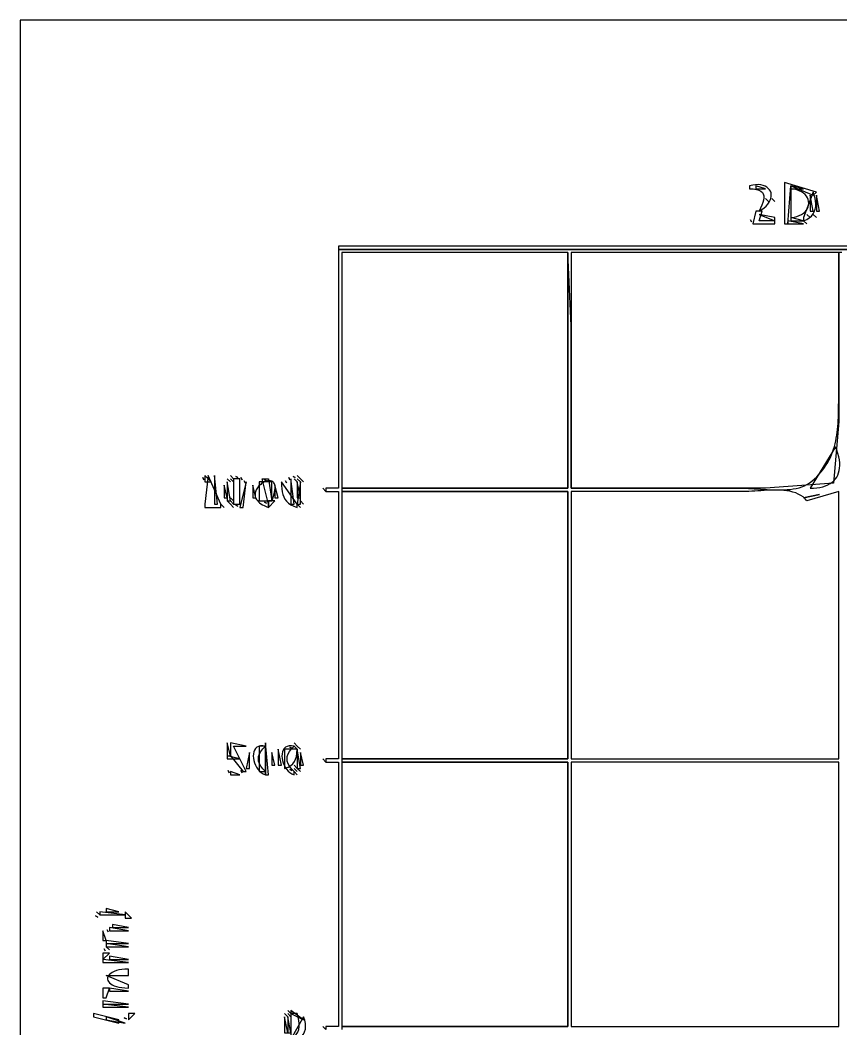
# Model space of a CAD drawing. Extents: x 0 to 800, y 0 to 600.
# Drawn here: x 0 to 257.7, y 283.2 to 600 of the extents above; entities that cross this region are included whole.
import ezdxf

# ---------------------------------------------------------------- set-up
doc = ezdxf.new("R2010")
doc.units = 0
for name, color, linetype in [('C142', 142, 'CONTINUOUS'), ('C18', 18, 'CONTINUOUS'), ('C19', 19, 'CONTINUOUS'), ('C250', 250, 'CONTINUOUS'), ('C251', 251, 'CONTINUOUS'), ('C252', 252, 'CONTINUOUS'), ('C253', 253, 'CONTINUOUS'), ('C254', 254, 'CONTINUOUS'), ('C27', 27, 'CONTINUOUS'), ('C28', 28, 'CONTINUOUS'), ('C29', 29, 'CONTINUOUS'), ('C37', 37, 'CONTINUOUS'), ('C39', 39, 'CONTINUOUS'), ('C47', 47, 'CONTINUOUS'), ('C49', 49, 'CONTINUOUS'), ('C59', 59, 'CONTINUOUS'), ('C7', 7, 'CONTINUOUS')]:
    doc.layers.add(name, color=color, linetype=linetype)

msp = doc.modelspace()

# ---------------------------------------------------------------- linework, layer by layer
at = {"layer": 'C142'}
for points in [[(256, 466), (248, 453), (249.0954, 453.034), (250.1261, 453.1277), (251.0914, 453.2799), (251.9906, 453.4896), (252.8229, 453.7561), (253.5874, 454.0781), (254.2836, 454.4548), (254.9105, 454.8852), (255.4675, 455.3683), (255.9538, 455.9031), (256.3687, 456.4887), (256.7113, 457.124), (256.981, 457.8081), (257.1769, 458.5401), (257.2984, 459.3189), (257.3446, 460.1436), (257.3149, 461.0131), (257.2084, 461.9266), (257.0244, 462.883), (256.7622, 463.8813), (256.421, 464.9206), (256, 466)], [(246, 450), (251, 451), (246, 450)]]:
    msp.add_lwpolyline(points, dxfattribs=at)
at = {"layer": 'C18'}
for points in [[(28, 315), (28, 314), (34, 314), (28, 315)], [(27, 310), (27, 309), (34, 309), (27, 310)]]:
    msp.add_lwpolyline(points, dxfattribs=at)
at = {"layer": 'C19'}
for points in [[(66, 456), (67, 455), (66, 456)], [(78, 447), (78, 448), (76, 456), (78, 456), (79, 449), (79.3102, 449.7891), (79.5622, 450.5183), (79.7589, 451.1889), (79.903, 451.8027), (79.9975, 452.3614), (80.0451, 452.8664), (80.0487, 453.3195), (80.0112, 453.7223), (79.9353, 454.0764), (79.8239, 454.3834), (79.6798, 454.645), (79.5058, 454.8627), (79.3049, 455.0383), (79.0798, 455.1734), (78.8333, 455.2695), (78.5684, 455.3283), (78.2878, 455.3515), (77.9944, 455.3406), (77.6909, 455.2973), (77.3803, 455.2232), (77.0654, 455.12), (76.749, 454.9892), (76.4339, 454.8325), (76.123, 454.6515), (75.8191, 454.4479), (75.5251, 454.2233), (75.2437, 453.9793), (74.9779, 453.7176), (74.7304, 453.4396), (74.5041, 453.1472), (74.3018, 452.8419), (74.1264, 452.5254), (73.9807, 452.1992), (73.8675, 451.8651), (73.7896, 451.5245), (73.7499, 451.1792), (73.7513, 450.8309), (73.7966, 450.481), (73.8885, 450.1313), (74.03, 449.7833), (74.2238, 449.4387), (74.4728, 449.0992), (74.7799, 448.7663), (75.1479, 448.4417), (75.5795, 448.127), (76.0777, 447.8239), (76.6453, 447.5339), (77.2851, 447.2587), (78, 447)], [(83.333336, 455.333344), (83.666664, 454.666656), (83.333336, 455.333344)], [(66, 449), (67, 448), (66, 449)], [(86, 372), (87, 371), (86, 372)], [(86, 365), (87, 364), (86, 365)], [(25, 320), (25, 319), (33, 319), (25, 320)], [(26, 314), (26, 311), (27, 311), (26, 314)], [(26.333334, 308.333344), (26.666666, 307.666656), (26.333334, 308.333344)], [(26, 296), (26, 293), (27, 293), (28, 296), (26, 296)], [(26, 292), (26, 291), (34, 291), (26, 292)], [(85, 289), (85, 288), (89, 286), (85, 289)]]:
    msp.add_lwpolyline(points, dxfattribs=at)
at = {"layer": 'C250'}
for points in [[(246, 537), (247, 536), (246, 537)], [(69.333336, 456.333344), (69.666664, 455.666656), (69.333336, 456.333344)], [(84.333336, 456.333344), (84.666664, 455.666656), (84.333336, 456.333344)], [(71, 455), (69, 447), (70, 447), (71, 455)], [(82, 455), (82.0509, 453.8817), (82.1381, 452.8511), (82.2763, 451.9051), (82.4804, 451.0405), (82.7652, 450.254), (83.1455, 449.5426), (83.6363, 448.9031), (84.2522, 448.3322), (85.0083, 447.8268), (85.9192, 447.3838), (87, 447), (87, 448), (82, 455)], [(63, 448), (64, 447), (63, 448)], [(78, 449), (78, 447), (80, 449), (78, 449)], [(81, 371), (81, 366), (82, 366), (81, 371)], [(65.333336, 364.333344), (65.666664, 363.666656), (65.333336, 364.333344)], [(69.333336, 364.333344), (69.666664, 363.666656), (69.333336, 364.333344)], [(27.333334, 314.333344), (27.666666, 313.666656), (27.333334, 314.333344)], [(34, 296), (34, 297), (27, 300), (34, 300), (34, 302), (32.9026, 301.955), (31.9051, 301.8512), (31.0073, 301.6941), (30.2092, 301.4893), (29.511, 301.2425), (28.9124, 300.9592), (28.4136, 300.645), (28.0146, 300.3056), (27.7154, 299.9466), (27.5158, 299.5735), (27.4161, 299.192), (27.4161, 298.8078), (27.5158, 298.4263), (27.7154, 298.0533), (28.0146, 297.6942), (28.4136, 297.3548), (28.9124, 297.0407), (29.511, 296.7574), (30.2092, 296.5105), (31.0073, 296.3058), (31.9051, 296.1487), (32.9026, 296.0449), (34, 296)], [(89, 287), (85, 280), (85, 279), (86.0471, 279.3731), (86.9671, 279.8184), (87.7568, 280.3356), (88.4131, 280.924), (88.9326, 281.5833), (89.3123, 282.3129), (89.5488, 283.1125), (89.6391, 283.9814), (89.5798, 284.9193), (89.3678, 285.9256), (89, 287)]]:
    msp.add_lwpolyline(points, dxfattribs=at)
at = {"layer": 'C251'}
for points in [[(231, 540), (230, 536), (237, 536), (237, 537), (232, 537), (233, 540), (231, 540)], [(247, 539), (248, 538), (247, 539)], [(249, 539), (250, 538), (249, 539)], [(58, 457), (58, 455), (60, 455), (58, 457)], [(59, 457), (58, 448), (58, 447), (63, 447), (63, 448), (59, 457)], [(66, 457), (67, 456), (66, 457)], [(65, 456), (66, 455), (65, 456)], [(73, 454), (73, 450), (74, 450), (73, 454)], [(95, 453), (96, 452), (95, 453)], [(65, 449), (66, 448), (65, 449)], [(66, 448), (67, 447), (66, 448)], [(87, 448), (88, 447), (87, 448)], [(65, 373), (65, 369), (66, 369), (65, 373)], [(86, 373), (87, 372), (86, 373)], [(87, 372), (88, 371), (87, 372)], [(79, 370), (79, 366), (80, 366), (79, 370)], [(95, 368), (96, 367), (95, 368)], [(87, 365), (88, 364), (87, 365)], [(86, 364), (87, 363), (86, 364)], [(27, 321), (27, 320), (31, 320), (27, 321)], [(33, 320), (33, 318), (35, 318), (33, 320)], [(27, 309), (28, 308), (27, 309)], [(26, 307), (26, 305), (28, 307), (26, 307)], [(28, 296), (28, 295), (34, 295), (28, 296)], [(27, 287), (27, 286), (33, 285), (27, 287)], [(34, 288), (34, 286), (36, 288), (34, 288)], [(95, 284), (96, 283), (95, 284)]]:
    msp.add_lwpolyline(points, dxfattribs=at)
at = {"layer": 'C252'}
for points in [[(231, 548), (231, 547), (234, 547), (231, 548)], [(242, 548), (242, 547), (246, 547), (242, 548)], [(250, 545), (250, 540), (251, 540), (250, 545)], [(234, 544), (235, 543), (234, 544)], [(236, 544), (237, 543), (236, 544)], [(232, 539), (237, 537), (237, 538), (232, 539)], [(241, 537), (241, 536), (246, 536), (241, 537)], [(242, 538), (242, 537), (246, 537), (242, 538)], [(87, 457), (88, 456), (87, 457)], [(65, 455), (65, 449), (66, 449), (65, 455)], [(80, 454), (80, 450), (81, 450), (80, 454)], [(86, 456), (87, 455), (86, 456)], [(88, 456), (89, 455), (88, 456)], [(66, 450), (67, 449), (66, 450)], [(86, 449), (87, 448), (86, 449)], [(88, 449), (89, 448), (88, 449)], [(72, 370), (71, 365), (72, 365), (72, 370)], [(86, 366), (87, 365), (86, 366)], [(24, 320), (25, 319), (24, 320)], [(28, 306), (28, 305), (34, 305), (28, 306)], [(26, 291), (26, 290), (34, 290), (26, 291)], [(84, 289), (85, 288), (84, 289)], [(83, 288), (84, 287), (83, 288)]]:
    msp.add_lwpolyline(points, dxfattribs=at)
at = {"layer": 'C253'}
for points in [[(248, 545), (248, 540), (249, 540), (248, 545)], [(172, 527), (172, 453), (101, 453), (101, 452), (172, 452), (172, 368), (101, 368), (101, 367), (172, 367), (172, 284), (101, 284), (101, 283)], [(258, 527), (257, 527), (257, 474), (255.396606, 454.604156), (234, 453), (173, 453), (173, 504), (172, 527)], [(57.333332, 456.333344), (57.666668, 455.666656), (57.333332, 456.333344)], [(61, 457), (61, 448), (62, 448), (61, 457)], [(64, 454), (64, 450), (65, 450), (64, 454)], [(76.666664, 455.666656), (77.333336, 455.333344), (76.666664, 455.666656)], [(76.666664, 448.666656), (77.333336, 448.333344), (76.666664, 448.666656)], [(84.666664, 371.666656), (85.333336, 371.333344), (84.666664, 371.666656)], [(65, 369), (65, 368), (69, 368), (65, 369)], [(88, 370), (88, 366), (89, 366), (88, 370)], [(84.666664, 364.666656), (85.333336, 364.333344), (84.666664, 364.666656)], [(27, 311), (27, 310), (34, 310), (27, 311)], [(84, 287), (84, 282), (85, 282), (84, 287)]]:
    msp.add_lwpolyline(points, dxfattribs=at)
at = {"layer": 'C254'}
for points in [[(87, 455), (87, 450), (88, 450), (87, 455)], [(88, 455), (87, 448), (88, 448), (88, 455)], [(29, 316), (29, 315), (34, 315), (29, 316)]]:
    msp.add_lwpolyline(points, dxfattribs=at)
at = {"layer": 'C27'}
msp.add_lwpolyline([(77, 373), (77, 363), (78, 363), (77, 373)], dxfattribs=at)
at = {"layer": 'C28'}
for points in [[(249, 546), (246, 538), (246, 537), (246.9503, 537.4075), (247.755, 537.9041), (248.4196, 538.4817), (248.9496, 539.1323), (249.3505, 539.8478), (249.6276, 540.6202), (249.7866, 541.4415), (249.8328, 542.3036), (249.7718, 543.1985), (249.609, 544.1183), (249.3499, 545.0547), (249, 546)], [(67.666664, 456.666656), (68.333336, 456.333344), (67.666664, 456.666656)], [(70.333336, 455.333344), (70.666664, 454.666656), (70.333336, 455.333344)], [(87, 456), (88, 455), (87, 456)], [(67.666664, 447.666656), (68.333336, 447.333344), (67.666664, 447.666656)], [(77, 363), (77, 364), (76.2053, 364.856), (75.5872, 365.6747), (75.1457, 366.4653), (74.8808, 367.2373), (74.7926, 367.9999), (74.8808, 368.7625), (75.1457, 369.5345), (75.5872, 370.3252), (76.2053, 371.1439), (77, 372), (76.1664, 372.1188), (75.4419, 372.0862), (74.8236, 371.9171), (74.3086, 371.6267), (73.8939, 371.2301), (73.5767, 370.7425), (73.354, 370.179), (73.223, 369.5546), (73.1807, 368.8846), (73.2243, 368.1841), (73.3508, 367.4681), (73.5573, 366.7518), (73.841, 366.0504), (74.1989, 365.3789), (74.6281, 364.7524), (75.1257, 364.1862), (75.6888, 363.6953), (76.3145, 363.2948), (77, 363)], [(66, 364), (66, 363), (69, 363), (66, 364)], [(84, 288), (85, 287), (84, 288)]]:
    msp.add_lwpolyline(points, dxfattribs=at)
at = {"layer": 'C29'}
msp.add_lwpolyline([(66, 373), (66, 369), (70, 364), (71, 364), (67, 372), (71, 372), (66, 373)], dxfattribs=at)
at = {"layer": 'C37'}
for points in [[(23.666666, 318.666656), (24.333334, 318.333344), (23.666666, 318.666656)], [(23, 288), (23, 287), (31, 285), (31, 286), (23, 288)]]:
    msp.add_lwpolyline(points, dxfattribs=at)
at = {"layer": 'C39'}
for points in [[(229, 548), (229, 547), (230.1872, 546.9874), (231.1733, 546.8689), (231.9695, 546.6496), (232.5873, 546.3343), (233.038, 545.9281), (233.3332, 545.4359), (233.4841, 544.8626), (233.5022, 544.2133), (233.399, 543.493), (233.1857, 542.7065), (232.8738, 541.8588), (232.4748, 540.955), (232, 540), (232.8738, 540.5098), (233.6302, 541.0536), (234.2716, 541.6242), (234.8004, 542.214), (235.2192, 542.8156), (235.5306, 543.4216), (235.7369, 544.0247), (235.8407, 544.6173), (235.8445, 545.1921), (235.7508, 545.7417), (235.5621, 546.2586), (235.2809, 546.7354), (234.9097, 547.1647), (234.451, 547.5391), (233.9072, 547.8513), (233.281, 548.0936), (232.5748, 548.2588), (231.7911, 548.3395), (230.9324, 548.3282), (230.0012, 548.2175), (229, 548)], [(85.666664, 456.666656), (86.333336, 456.333344), (85.666664, 456.666656)], [(32.666668, 286.666656), (33.333332, 286.333344), (32.666668, 286.666656)], [(83, 287), (83, 282), (84, 282), (83, 287)]]:
    msp.add_lwpolyline(points, dxfattribs=at)
at = {"layer": 'C47'}
msp.add_lwpolyline([(229.333328, 537.333313), (229.666672, 536.666687), (229.333328, 537.333313)], dxfattribs=at)
at = {"layer": 'C49'}
msp.add_lwpolyline([(26, 305), (26, 304), (34, 304), (26, 305)], dxfattribs=at)
at = {"layer": 'C59'}
for points in [[(240, 549), (240, 536), (241, 536), (242, 548), (249, 545), (250, 546), (240, 549)], [(86, 363), (86, 364), (85.2053, 364.856), (84.5872, 365.6747), (84.1457, 366.4653), (83.8808, 367.2373), (83.7926, 367.9999), (83.8808, 368.7625), (84.1457, 369.5345), (84.5872, 370.3252), (85.2053, 371.1439), (86, 372), (85.1664, 372.1188), (84.4419, 372.0862), (83.8236, 371.9171), (83.3086, 371.6267), (82.8939, 371.2301), (82.5767, 370.7425), (82.354, 370.179), (82.223, 369.5546), (82.1807, 368.8846), (82.2243, 368.1841), (82.3508, 367.4681), (82.5573, 366.7518), (82.841, 366.0504), (83.1989, 365.3789), (83.6281, 364.7524), (84.1257, 364.1862), (84.6888, 363.6953), (85.3145, 363.2948), (86, 363)]]:
    msp.add_lwpolyline(points, dxfattribs=at)
at = {"layer": 'C7'}
for points in [[(0, 600)], [(0, 600), (0, 0), (800, 0), (800, 600), (0, 600)], [(242, 547), (242, 538), (242.972, 538.1229), (243.8515, 538.3276), (244.6384, 538.6059), (245.3328, 538.9496), (245.9345, 539.3505), (246.4437, 539.8004), (246.8603, 540.2913), (247.1843, 540.8148), (247.4158, 541.3629), (247.5547, 541.9273), (247.601, 542.5), (247.5547, 543.0726), (247.4158, 543.637), (247.1843, 544.1851), (246.8603, 544.7086), (246.4437, 545.1995), (245.9345, 545.6494), (245.3328, 546.0503), (244.6384, 546.394), (243.8515, 546.6723), (242.972, 546.877), (242, 547)], [(100, 528), (100, 453), (96, 453), (96, 452), (100, 452), (100, 368), (96, 368), (96, 367), (100, 367), (100, 284), (96, 284), (96, 283)], [(100, 529), (100, 528), (721, 528)], [(560, 529), (100, 529)], [(721, 528), (100, 528)], [(101, 527), (101, 453), (172, 453), (172, 527), (101, 527)], [(173, 527), (173, 453), (227, 453), (227.8101, 452.9887), (228.6688, 452.9576), (229.5706, 452.911), (230.5101, 452.8529), (231.4818, 452.7875), (232.4805, 452.7191), (233.5006, 452.6517), (234.5369, 452.5895), (235.5838, 452.5368), (236.636, 452.4976), (237.6882, 452.4762), (238.7348, 452.4766), (239.7705, 452.5032), (240.79, 452.56), (241.7877, 452.6512), (242.7583, 452.781), (243.6964, 452.9535), (244.5966, 453.173), (245.4536, 453.4435), (246.2618, 453.7693), (247.0159, 454.1545), (247.7106, 454.6034)], [(247.7106, 454.6033), (248.5603, 455.2508), (249.3567, 455.9179), (250.1013, 456.604), (250.796, 457.3083), (251.4425, 458.0305), (252.0424, 458.7697), (252.5976, 459.5253), (253.1097, 460.2969), (253.5805, 461.0837), (254.0118, 461.8851), (254.4052, 462.7005), (254.7625, 463.5294), (255.0855, 464.371), (255.3759, 465.2247), (255.6353, 466.09), (255.8656, 466.9662), (256.0685, 467.8527), (256.2456, 468.7489), (256.3988, 469.6542), (256.5298, 470.5679), (256.6403, 471.4895), (256.7321, 472.4183), (256.8068, 473.3536), (256.8662, 474.295), (256.9121, 475.2417), (256.9462, 476.1931), (256.9702, 477.1487), (256.9858, 478.1078), (256.9948, 479.0698), (256.999, 480.034), (257, 481), (257, 527), (173, 527)], [(67, 456), (67, 448), (69, 448), (69, 456), (67, 456)], [(75, 455), (75, 449), (79, 449), (79, 455), (75, 455)], [(85, 456), (85, 448), (86, 448), (85, 456)], [(101, 452), (101, 368), (172, 368), (172, 452), (101, 452)], [(173, 452), (173, 368), (257, 368), (257, 452), (247, 449), (246.4381, 449.6763), (245.801, 450.2616), (245.0952, 450.7617), (244.3271, 451.1826), (243.5032, 451.5303), (242.6299, 451.8108), (241.7137, 452.0299), (240.7611, 452.1937), (239.7784, 452.3081), (238.7723, 452.3791), (237.7491, 452.4127), (236.7152, 452.4148), (235.6773, 452.3913), (234.6417, 452.3483), (233.6148, 452.2916), (232.6032, 452.2273), (231.6133, 452.1614), (230.6516, 452.0997), (229.7244, 452.0483), (228.8384, 452.013), (228, 452), (173, 452)], [(75, 372), (75, 364), (77, 364), (77, 372), (75, 372)], [(83, 371), (83, 365), (84.1146, 365.4334), (84.9892, 365.9215), (85.6559, 366.4822), (86.147, 367.1333), (86.4947, 367.8928), (86.7312, 368.7785), (86.8889, 369.8082), (87, 371), (83, 371)], [(87, 371), (87, 365), (88, 365), (87, 371)], [(101, 367), (101, 284), (172, 284), (172, 367), (101, 367)], [(173, 367), (173, 284), (257, 284), (257, 367), (173, 367)], [(85, 288), (85, 280), (85.9521, 280.7097), (86.6705, 281.4477), (87.177, 282.221), (87.4938, 283.0368), (87.6427, 283.902), (87.6457, 284.8239), (87.525, 285.8094), (87.3024, 286.8657), (87, 288), (85, 288)]]:
    msp.add_lwpolyline(points, dxfattribs=at)

doc.saveas('drawing.dxf')
